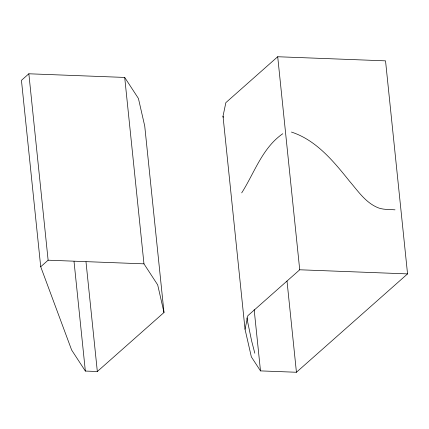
<?xml version="1.0" encoding="UTF-8"?>
<svg xmlns="http://www.w3.org/2000/svg" width="429" height="429" viewBox="0 0 429 429"><rect width="100%" height="100%" fill="white"/><g stroke="black" fill="none" stroke-linecap="round" stroke-linejoin="round"><path stroke-width="0.64" d="M223.016 116.216L225.852 102.644L277.708 56.741L385.532 60.848L407.55 273.895L296.434 372.259L260.494 370.892L251.346 356.864L245.034 329.263L223.016 116.216L223.273 117.342M245.034 329.263L247.865 315.69L299.721 269.782L407.55 273.895M241.704 192.878C254.569 172.651 262.237 147.978 282.765 133.735M28.856 73.783L21.45 80.341L40.712 266.752L71.632 350.01L85.35 371.058L97.329 371.514L164.001 312.494L144.739 126.078L138.428 98.477L124.705 77.434L28.856 73.783L48.123 260.194L40.712 266.752M48.123 260.194L143.967 263.846L157.69 284.888L164.001 312.494M395.018 209.835C389.602 209.357 384.035 209.824 378.818 208.033C365.926 203.212 358.017 191.05 349.399 181.049C333.665 161.406 316.221 140.095 291.43 132.062M254.815 353.223L251.619 340.873L246.836 317.943M277.708 56.741L299.721 269.782M287.006 281.049L296.434 372.259M254.161 309.641L260.494 370.892M124.705 77.434L143.967 263.846M85.998 261.856L97.329 371.514M74.019 261.4L85.35 371.058"/></g></svg>
